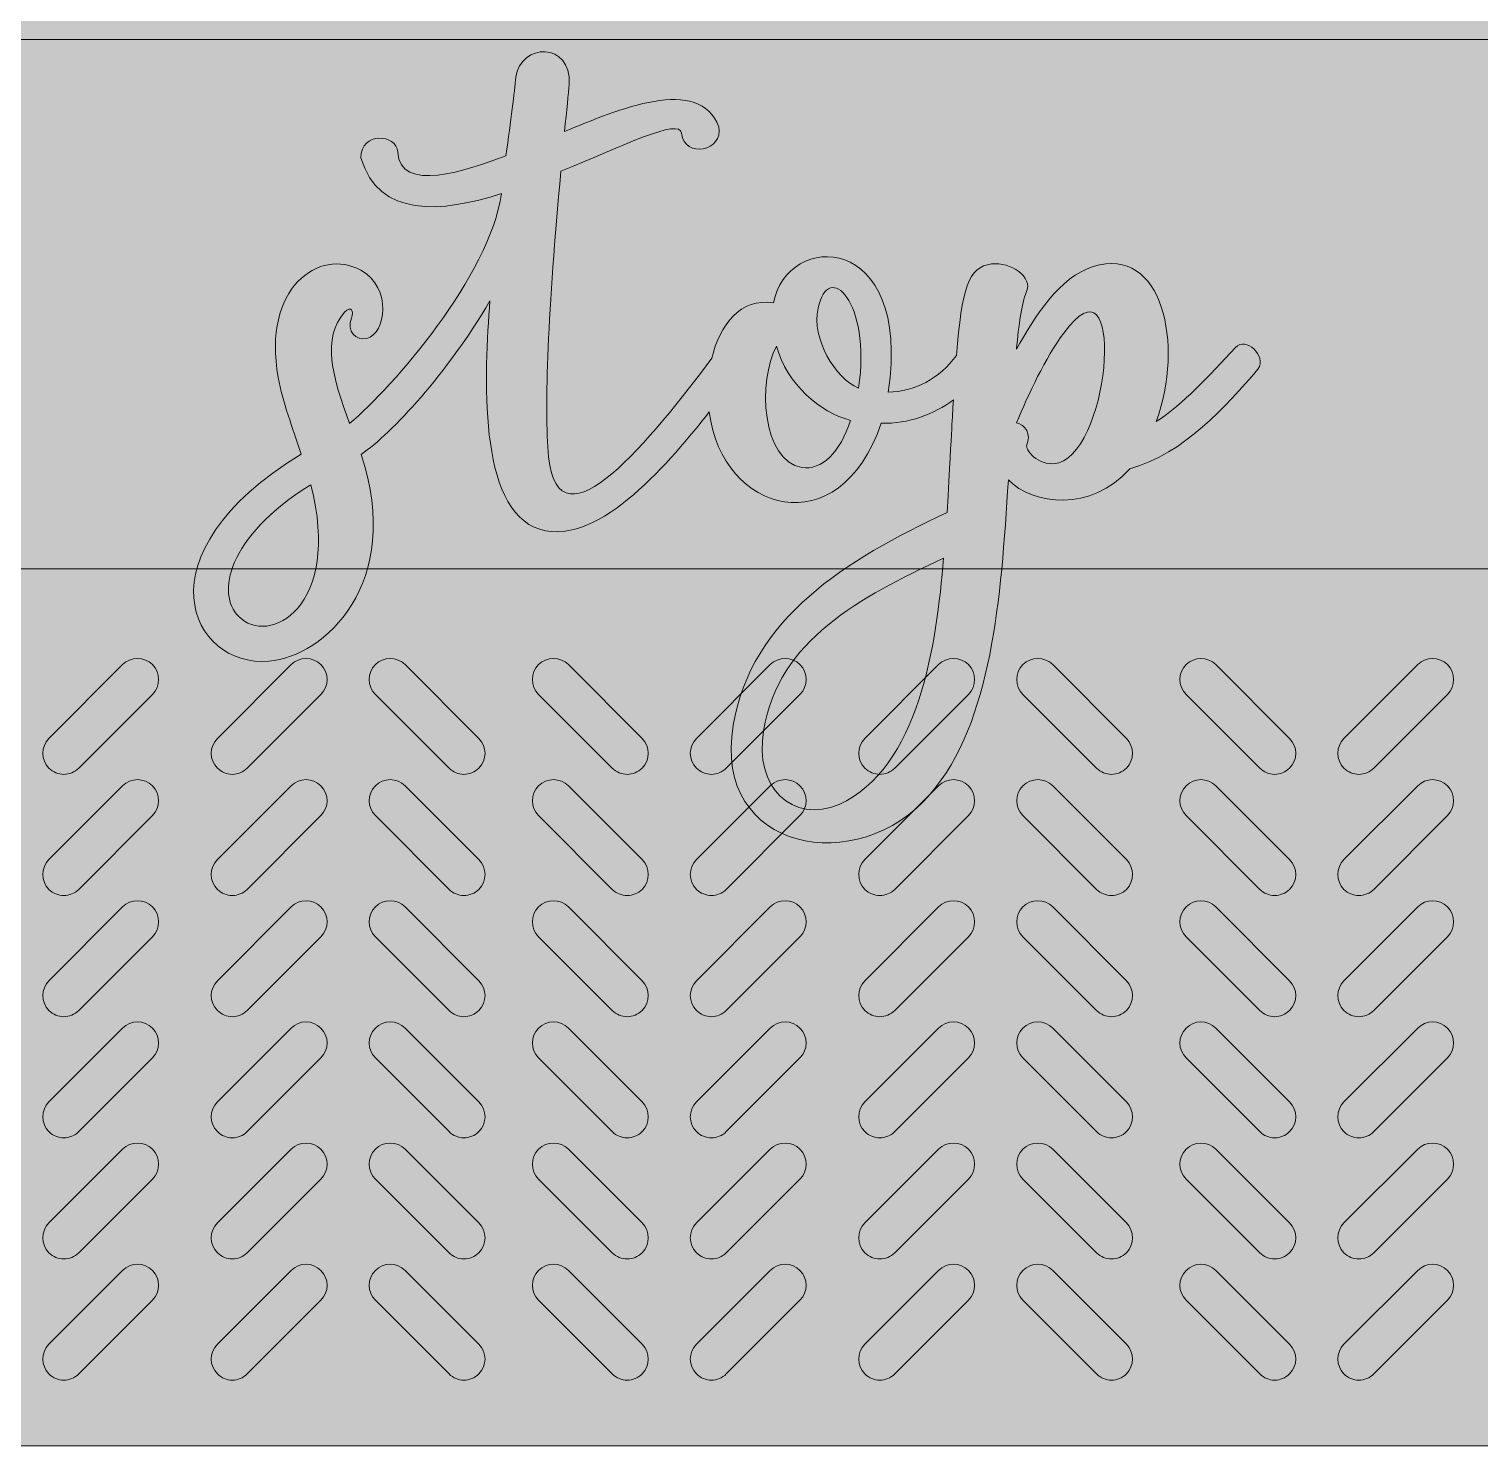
# Model space of a CAD drawing. Header units: inches. Extents: x 0 to 864, y 0 to 432.
# Drawn here: x 187.1 to 462.7, y 0 to 269 of the extents above; entities that cross this region are included whole.
import ezdxf

# ---------------------------------------------------------------- set-up
doc = ezdxf.new("R2010")
doc.units = ezdxf.units.IN
doc.header["$MEASUREMENT"] = 0
doc.layers.add('_U+0421_U+043B_U+043E_U+0439 1', color=7, linetype='Continuous')

# ---------------------------------------------------------------- blocks, each defined once
blk = doc.blocks.new('block 4')
at = {"layer": '_U+0421_U+043B_U+043E_U+0439 1', "true_color": 0x003a1e}
h = blk.add_hatch(color=118, dxfattribs=at)
h.dxf.hatch_style = 2
edge = h.paths.add_edge_path()
edge.add_spline(control_points=[(416.28, 208.55), (411.05, 202.97), (406.5, 197.91), (401.23, 194.49), (406.59, 209.14), (402.39, 228.02), (389.27, 223.91), (382.86, 221.99), (377.97, 214.22), (374.68, 208.2), (375.1, 212.84), (375.68, 216.94), (376.54, 219.01), (377.93, 221.96), (373.57, 224.8), (369.94, 224.4), (365.47, 223.91), (364.32, 219.65), (363.29, 207.04), (360.07, 202.65), (355.25, 200.09), (350.32, 200.08), (354.88, 230.87), (330.97, 230.57), (328.54, 216.99), (322.25, 218.09), (318.3, 212.75), (316.79, 206.49), (305.66, 191.65), (287.68, 169.12), (285.8, 187.8), (284.9, 197.12), (285.71, 215.85), (288.14, 242), (299.79, 246.78), (310.75, 252.22), (311.05, 249.21), (311.54, 244.31), (319.17, 245.88), (318.12, 250.41), (314.56, 260.37), (298.79, 253.69), (288.83, 249.55), (289.2, 253.6), (289.59, 256.7), (289.7, 258.54), (290.24, 266.62), (280.42, 266.41), (279.59, 259.85), (279.34, 256.97), (278.62, 251.77), (277.7, 244.94), (270.3, 242.13), (257.44, 237.78), (257.17, 245.65), (256.95, 249.09), (250.14, 249.55), (250.14, 244.58), (253.52, 233.1), (265.44, 234.09), (276.83, 237.76), (274.63, 222.14), (256.32, 201.09), (248.01, 194.13), (244.71, 202.86), (242.67, 210.42), (247.05, 215.23), (248.33, 216.51), (248.81, 215.55), (248.35, 214.12), (247.35, 211.61), (249.24, 209.77), (251.27, 210.26), (254.88, 211.14), (256.16, 219.87), (250.15, 223.2), (242.23, 227.59), (231.34, 219.85), (234.44, 202.84), (235.33, 198.1), (237.12, 193.41), (238.82, 188.32), (207.47, 169.17), (217.78, 147.77), (232.66, 148.99), (243.2, 149.86), (258.3, 163.66), (250.21, 188.24), (256.08, 192.31), (266.47, 203.51), (274.65, 217.37), (273.63, 203.79), (272.18, 177.67), (284.16, 174.03), (295.6, 170.55), (309.3, 187.52), (316.33, 196.3), (318.72, 177.01), (341.08, 170.8), (348.97, 194.16), (354.22, 194.01), (359, 195.89), (362.7, 198.6), (362.43, 194.22), (362.5, 195.29), (361.5, 177.21), (342.32, 168.29), (324.28, 157.16), (320.87, 136.82), (316.76, 112.68), (344.81, 107.8), (358.31, 123.76), (370.04, 137.5), (371.71, 160.68), (373.13, 183.43), (377.77, 178.63), (388.83, 177.21), (396.19, 185.52), (406.67, 188.47), (414.36, 197.3), (420.55, 204.42), (422.36, 206.96), (418.15, 210.69), (416.28, 208.55)], knot_values=[0, 0, 0, 0, 1, 1, 1, 2, 2, 2, 3, 3, 3, 4, 4, 4, 5, 5, 5, 6, 6, 6, 7, 7, 7, 8, 8, 8, 9, 9, 9, 10, 10, 10, 11, 11, 11, 12, 12, 12, 13, 13, 13, 14, 14, 14, 15, 15, 15, 16, 16, 16, 17, 17, 17, 18, 18, 18, 19, 19, 19, 20, 20, 20, 21, 21, 21, 22, 22, 22, 23, 23, 23, 24, 24, 24, 25, 25, 25, 26, 26, 26, 27, 27, 27, 28, 28, 28, 29, 29, 29, 30, 30, 30, 31, 31, 31, 32, 32, 32, 33, 33, 33, 34, 34, 34, 35, 35, 35, 36, 36, 36, 37, 37, 37, 38, 38, 38, 39, 39, 39, 40, 40, 40, 41, 41, 41, 41], degree=3, periodic=1)
edge = h.paths.add_edge_path()
edge.add_spline(control_points=[(383.66, 211.25), (395.4, 227.58), (392.77, 189.64), (382.69, 186.67), (379.3, 185.68), (376.49, 188.79), (376.61, 189.87), (377.53, 192.15), (376.36, 193.93), (374.67, 194.23), (376.95, 199.66), (380.14, 206.56), (383.66, 211.25)], knot_values=[0, 0, 0, 0, 1, 1, 1, 2, 2, 2, 3, 3, 3, 4, 4, 4, 4], degree=3, periodic=1)
edge = h.paths.add_edge_path()
edge.add_spline(control_points=[(360.82, 168.57), (359.51, 152.23), (356.18, 128.65), (340.99, 121.81), (332.14, 118.09), (324.77, 125.02), (326.65, 135.79), (329.42, 153.05), (345.06, 161.11), (360.82, 168.57)], knot_values=[0, 0, 0, 0, 1, 1, 1, 2, 2, 2, 3, 3, 3, 3], degree=3, periodic=1)
edge = h.paths.add_edge_path()
edge.add_spline(control_points=[(333.91, 185.76), (326.3, 187), (325.48, 202.18), (329.09, 208.79), (331.1, 201.54), (337.3, 196.24), (343.17, 194.71), (341.18, 188.63), (337.64, 185.15), (333.91, 185.76)], knot_values=[0, 0, 0, 0, 1, 1, 1, 2, 2, 2, 3, 3, 3, 3], degree=3, periodic=1)
edge = h.paths.add_edge_path()
edge.add_spline(control_points=[(344.68, 200.83), (340.28, 202.67), (335.64, 210.22), (337, 216), (338.85, 225.25), (347.14, 217.28), (344.68, 200.83)], knot_values=[0, 0, 0, 0, 1, 1, 1, 2, 2, 2, 2], degree=3, periodic=1)
edge = h.paths.add_edge_path()
edge.add_spline(control_points=[(240.63, 182.5), (246.61, 159.24), (232.59, 151.63), (226.89, 157.52), (222.71, 161.69), (224.52, 172.45), (240.63, 182.5)], knot_values=[0, 0, 0, 0, 1, 1, 1, 2, 2, 2, 2], degree=3, periodic=1)
at = {"layer": '_U+0421_U+043B_U+043E_U+0439 1', "lineweight": 0}
for points, knots in [([(416.28, 208.55), (411.05, 202.97), (406.5, 197.91), (401.23, 194.49), (406.59, 209.14), (402.39, 228.02), (389.27, 223.91), (382.86, 221.99), (377.97, 214.22), (374.68, 208.2), (375.1, 212.84), (375.68, 216.94), (376.54, 219.01), (377.93, 221.96), (373.57, 224.8), (369.94, 224.4), (365.47, 223.91), (364.32, 219.65), (363.29, 207.04), (360.07, 202.65), (355.25, 200.09), (350.32, 200.08), (354.88, 230.87), (330.97, 230.57), (328.54, 216.99), (322.25, 218.09), (318.3, 212.75), (316.79, 206.49), (305.66, 191.65), (287.68, 169.12), (285.8, 187.8), (284.9, 197.12), (285.71, 215.85), (288.14, 242), (299.79, 246.78), (310.75, 252.22), (311.05, 249.21), (311.54, 244.31), (319.17, 245.88), (318.12, 250.41), (314.56, 260.37), (298.79, 253.69), (288.83, 249.55), (289.2, 253.6), (289.59, 256.7), (289.7, 258.54), (290.24, 266.62), (280.42, 266.41), (279.59, 259.85), (279.34, 256.97), (278.62, 251.77), (277.7, 244.94), (270.3, 242.13), (257.44, 237.78), (257.17, 245.65), (256.95, 249.09), (250.14, 249.55), (250.14, 244.58), (253.52, 233.1), (265.44, 234.09), (276.83, 237.76), (274.63, 222.14), (256.32, 201.09), (248.01, 194.13), (244.71, 202.86), (242.67, 210.42), (247.05, 215.23), (248.33, 216.51), (248.81, 215.55), (248.35, 214.12), (247.35, 211.61), (249.24, 209.77), (251.27, 210.26), (254.88, 211.14), (256.16, 219.87), (250.15, 223.2), (242.23, 227.59), (231.34, 219.85), (234.44, 202.84), (235.33, 198.1), (237.12, 193.41), (238.82, 188.32), (207.47, 169.17), (217.78, 147.77), (232.66, 148.99), (243.2, 149.86), (258.3, 163.66), (250.21, 188.24), (256.08, 192.31), (266.47, 203.51), (274.65, 217.37), (273.63, 203.79), (272.18, 177.67), (284.16, 174.03), (295.6, 170.55), (309.3, 187.52), (316.33, 196.3), (318.72, 177.01), (341.08, 170.8), (348.97, 194.16), (354.22, 194.01), (359, 195.89), (362.7, 198.6), (362.43, 194.22), (362.5, 195.29), (361.5, 177.21), (342.32, 168.29), (324.28, 157.16), (320.87, 136.82), (316.76, 112.68), (344.81, 107.8), (358.31, 123.76), (370.04, 137.5), (371.71, 160.68), (373.13, 183.43), (377.77, 178.63), (388.83, 177.21), (396.19, 185.52), (406.67, 188.47), (414.36, 197.3), (420.55, 204.42), (422.36, 206.96), (418.15, 210.69), (416.28, 208.55)], [0, 0, 0, 0, 1, 1, 1, 2, 2, 2, 3, 3, 3, 4, 4, 4, 5, 5, 5, 6, 6, 6, 7, 7, 7, 8, 8, 8, 9, 9, 9, 10, 10, 10, 11, 11, 11, 12, 12, 12, 13, 13, 13, 14, 14, 14, 15, 15, 15, 16, 16, 16, 17, 17, 17, 18, 18, 18, 19, 19, 19, 20, 20, 20, 21, 21, 21, 22, 22, 22, 23, 23, 23, 24, 24, 24, 25, 25, 25, 26, 26, 26, 27, 27, 27, 28, 28, 28, 29, 29, 29, 30, 30, 30, 31, 31, 31, 32, 32, 32, 33, 33, 33, 34, 34, 34, 35, 35, 35, 36, 36, 36, 37, 37, 37, 38, 38, 38, 39, 39, 39, 40, 40, 40, 41, 41, 41, 41]), ([(383.66, 211.25), (395.4, 227.58), (392.77, 189.64), (382.69, 186.67), (379.3, 185.68), (376.49, 188.79), (376.61, 189.87), (377.53, 192.15), (376.36, 193.93), (374.67, 194.23), (376.95, 199.66), (380.14, 206.56), (383.66, 211.25)], [0, 0, 0, 0, 1, 1, 1, 2, 2, 2, 3, 3, 3, 4, 4, 4, 4]), ([(344.68, 200.83), (340.28, 202.67), (335.64, 210.22), (337, 216), (338.85, 225.25), (347.14, 217.28), (344.68, 200.83)], [0, 0, 0, 0, 1, 1, 1, 2, 2, 2, 2]), ([(333.91, 185.76), (326.3, 187), (325.48, 202.18), (329.09, 208.79), (331.1, 201.54), (337.3, 196.24), (343.17, 194.71), (341.18, 188.63), (337.64, 185.15), (333.91, 185.76)], [0, 0, 0, 0, 1, 1, 1, 2, 2, 2, 3, 3, 3, 3]), ([(240.63, 182.5), (246.61, 159.24), (232.59, 151.63), (226.89, 157.52), (222.71, 161.69), (224.52, 172.45), (240.63, 182.5)], [0, 0, 0, 0, 1, 1, 1, 2, 2, 2, 2]), ([(360.82, 168.57), (359.51, 152.23), (356.18, 128.65), (340.99, 121.81), (332.14, 118.09), (324.77, 125.02), (326.65, 135.79), (329.42, 153.05), (345.06, 161.11), (360.82, 168.57)], [0, 0, 0, 0, 1, 1, 1, 2, 2, 2, 3, 3, 3, 3])]:
    blk.add_open_spline(points, degree=3, knots=knots, dxfattribs=at)

msp = doc.modelspace()

# ---------------------------------------------------------------- hatches: boundary and pattern name
at = {"layer": '_U+0421_U+043B_U+043E_U+0439 1', "true_color": 0xe8c792}
h = msp.add_hatch(color=31, dxfattribs=at)
h.dxf.hatch_style = 2
h.paths.add_polyline_path([(0.01, 432), (864, 432), (864, 0), (0.01, 0)])
at = {"layer": '_U+0421_U+043B_U+043E_U+0439 1', "true_color": 0xfff6e6}
h = msp.add_hatch(color=7, dxfattribs=at)
h.dxf.hatch_style = 2
h.paths.add_polyline_path([(0, 267), (864, 267), (864, 166.5), (0, 166.5)])

# ---------------------------------------------------------------- linework, layer by layer
at = {"layer": '_U+0421_U+043B_U+043E_U+0439 1', "lineweight": 0}
for points in [[(0.01, 432), (864, 432), (864, 0), (0.01, 0), (0.01, 432)], [(0, 267), (0, 0), (864, 0), (864, 267), (0, 267)], [(0, 267), (864, 267), (864, 166.5), (0, 166.5), (0, 267)]]:
    msp.add_lwpolyline(points, dxfattribs=at)
for points in [[(210.55, 142.67), (210.55, 142.67), (196.55, 128.67), (196.55, 128.67), (195.77, 127.89), (194.74, 127.5), (193.72, 127.5), (192.7, 127.5), (191.67, 127.89), (190.89, 128.67), (189.33, 130.23), (189.33, 132.77), (190.89, 134.33), (190.89, 134.33), (204.89, 148.33), (204.89, 148.33), (206.45, 149.89), (208.99, 149.89), (210.55, 148.33), (212.11, 146.77), (212.11, 144.23), (210.55, 142.67)], [(242.55, 142.67), (242.55, 142.67), (228.55, 128.67), (228.55, 128.67), (227.77, 127.89), (226.74, 127.5), (225.72, 127.5), (224.7, 127.5), (223.67, 127.89), (222.89, 128.67), (221.33, 130.23), (221.33, 132.77), (222.89, 134.33), (222.89, 134.33), (236.89, 148.33), (236.89, 148.33), (238.45, 149.89), (240.99, 149.89), (242.55, 148.33), (244.11, 146.77), (244.11, 144.23), (242.55, 142.67)], [(272.55, 128.67), (271.77, 127.89), (270.74, 127.5), (269.72, 127.5), (268.7, 127.5), (267.67, 127.89), (266.89, 128.67), (266.89, 128.67), (252.89, 142.67), (252.89, 142.67), (251.33, 144.23), (251.33, 146.77), (252.89, 148.33), (254.45, 149.89), (256.99, 149.89), (258.55, 148.33), (258.55, 148.33), (272.55, 134.33), (272.55, 134.33), (274.11, 132.77), (274.11, 130.23), (272.55, 128.67)], [(303.55, 128.67), (302.77, 127.89), (301.74, 127.5), (300.72, 127.5), (299.7, 127.5), (298.67, 127.89), (297.89, 128.67), (297.89, 128.67), (283.89, 142.67), (283.89, 142.67), (282.33, 144.23), (282.33, 146.77), (283.89, 148.33), (285.45, 149.89), (287.99, 149.89), (289.55, 148.33), (289.55, 148.33), (303.55, 134.33), (303.55, 134.33), (305.11, 132.77), (305.11, 130.23), (303.55, 128.67)], [(333.55, 142.67), (333.55, 142.67), (319.55, 128.67), (319.55, 128.67), (318.77, 127.89), (317.74, 127.5), (316.72, 127.5), (315.7, 127.5), (314.67, 127.89), (313.89, 128.67), (312.33, 130.23), (312.33, 132.77), (313.89, 134.33), (313.89, 134.33), (327.89, 148.33), (327.89, 148.33), (329.45, 149.89), (331.99, 149.89), (333.55, 148.33), (335.11, 146.77), (335.11, 144.23), (333.55, 142.67)], [(365.55, 142.67), (365.55, 142.67), (351.55, 128.67), (351.55, 128.67), (350.77, 127.89), (349.74, 127.5), (348.72, 127.5), (347.7, 127.5), (346.67, 127.89), (345.89, 128.67), (344.33, 130.23), (344.33, 132.77), (345.89, 134.33), (345.89, 134.33), (359.89, 148.33), (359.89, 148.33), (361.45, 149.89), (363.99, 149.89), (365.55, 148.33), (367.11, 146.77), (367.11, 144.23), (365.55, 142.67)], [(395.55, 128.67), (394.77, 127.89), (393.74, 127.5), (392.72, 127.5), (391.7, 127.5), (390.67, 127.89), (389.89, 128.67), (389.89, 128.67), (375.89, 142.67), (375.89, 142.67), (374.33, 144.23), (374.33, 146.77), (375.89, 148.33), (377.45, 149.89), (379.99, 149.89), (381.55, 148.33), (381.55, 148.33), (395.55, 134.33), (395.55, 134.33), (397.11, 132.77), (397.11, 130.23), (395.55, 128.67)], [(426.55, 128.67), (425.77, 127.89), (424.74, 127.5), (423.72, 127.5), (422.7, 127.5), (421.67, 127.89), (420.89, 128.67), (420.89, 128.67), (406.89, 142.67), (406.89, 142.67), (405.33, 144.23), (405.33, 146.77), (406.89, 148.33), (408.45, 149.89), (410.99, 149.89), (412.55, 148.33), (412.55, 148.33), (426.55, 134.33), (426.55, 134.33), (428.11, 132.77), (428.11, 130.23), (426.55, 128.67)], [(456.55, 142.67), (456.55, 142.67), (442.55, 128.67), (442.55, 128.67), (441.77, 127.89), (440.74, 127.5), (439.72, 127.5), (438.7, 127.5), (437.67, 127.89), (436.89, 128.67), (435.33, 130.23), (435.33, 132.77), (436.89, 134.33), (436.89, 134.33), (450.89, 148.33), (450.89, 148.33), (452.45, 149.89), (454.99, 149.89), (456.55, 148.33), (458.11, 146.77), (458.11, 144.23), (456.55, 142.67)], [(210.55, 119.67), (210.55, 119.67), (196.55, 105.67), (196.55, 105.67), (195.77, 104.89), (194.74, 104.5), (193.72, 104.5), (192.7, 104.5), (191.67, 104.89), (190.89, 105.67), (189.33, 107.23), (189.33, 109.77), (190.89, 111.33), (190.89, 111.33), (204.89, 125.33), (204.89, 125.33), (206.45, 126.89), (208.99, 126.89), (210.55, 125.33), (212.11, 123.77), (212.11, 121.23), (210.55, 119.67)], [(242.55, 119.67), (242.55, 119.67), (228.55, 105.67), (228.55, 105.67), (227.77, 104.89), (226.74, 104.5), (225.72, 104.5), (224.7, 104.5), (223.67, 104.89), (222.89, 105.67), (221.33, 107.23), (221.33, 109.77), (222.89, 111.33), (222.89, 111.33), (236.89, 125.33), (236.89, 125.33), (238.45, 126.89), (240.99, 126.89), (242.55, 125.33), (244.11, 123.77), (244.11, 121.23), (242.55, 119.67)], [(272.55, 105.67), (271.77, 104.89), (270.74, 104.5), (269.72, 104.5), (268.7, 104.5), (267.67, 104.89), (266.89, 105.67), (266.89, 105.67), (252.89, 119.67), (252.89, 119.67), (251.33, 121.23), (251.33, 123.77), (252.89, 125.33), (254.45, 126.89), (256.99, 126.89), (258.55, 125.33), (258.55, 125.33), (272.55, 111.33), (272.55, 111.33), (274.11, 109.77), (274.11, 107.23), (272.55, 105.67)], [(303.55, 105.67), (302.77, 104.89), (301.74, 104.5), (300.72, 104.5), (299.7, 104.5), (298.67, 104.89), (297.89, 105.67), (297.89, 105.67), (283.89, 119.67), (283.89, 119.67), (282.33, 121.23), (282.33, 123.77), (283.89, 125.33), (285.45, 126.89), (287.99, 126.89), (289.55, 125.33), (289.55, 125.33), (303.55, 111.33), (303.55, 111.33), (305.11, 109.77), (305.11, 107.23), (303.55, 105.67)], [(333.55, 119.67), (333.55, 119.67), (319.55, 105.67), (319.55, 105.67), (318.77, 104.89), (317.74, 104.5), (316.72, 104.5), (315.7, 104.5), (314.67, 104.89), (313.89, 105.67), (312.33, 107.23), (312.33, 109.77), (313.89, 111.33), (313.89, 111.33), (327.89, 125.33), (327.89, 125.33), (329.45, 126.89), (331.99, 126.89), (333.55, 125.33), (335.11, 123.77), (335.11, 121.23), (333.55, 119.67)], [(365.55, 119.67), (365.55, 119.67), (351.55, 105.67), (351.55, 105.67), (350.77, 104.89), (349.74, 104.5), (348.72, 104.5), (347.7, 104.5), (346.67, 104.89), (345.89, 105.67), (344.33, 107.23), (344.33, 109.77), (345.89, 111.33), (345.89, 111.33), (359.89, 125.33), (359.89, 125.33), (361.45, 126.89), (363.99, 126.89), (365.55, 125.33), (367.11, 123.77), (367.11, 121.23), (365.55, 119.67)], [(395.55, 105.67), (394.77, 104.89), (393.74, 104.5), (392.72, 104.5), (391.7, 104.5), (390.67, 104.89), (389.89, 105.67), (389.89, 105.67), (375.89, 119.67), (375.89, 119.67), (374.33, 121.23), (374.33, 123.77), (375.89, 125.33), (377.45, 126.89), (379.99, 126.89), (381.55, 125.33), (381.55, 125.33), (395.55, 111.33), (395.55, 111.33), (397.11, 109.77), (397.11, 107.23), (395.55, 105.67)], [(426.55, 105.67), (425.77, 104.89), (424.74, 104.5), (423.72, 104.5), (422.7, 104.5), (421.67, 104.89), (420.89, 105.67), (420.89, 105.67), (406.89, 119.67), (406.89, 119.67), (405.33, 121.23), (405.33, 123.77), (406.89, 125.33), (408.45, 126.89), (410.99, 126.89), (412.55, 125.33), (412.55, 125.33), (426.55, 111.33), (426.55, 111.33), (428.11, 109.77), (428.11, 107.23), (426.55, 105.67)], [(456.55, 119.67), (456.55, 119.67), (442.55, 105.67), (442.55, 105.67), (441.77, 104.89), (440.74, 104.5), (439.72, 104.5), (438.7, 104.5), (437.67, 104.89), (436.89, 105.67), (435.33, 107.23), (435.33, 109.77), (436.89, 111.33), (436.89, 111.33), (450.89, 125.33), (450.89, 125.33), (452.45, 126.89), (454.99, 126.89), (456.55, 125.33), (458.11, 123.77), (458.11, 121.23), (456.55, 119.67)], [(210.55, 96.67), (210.55, 96.67), (196.55, 82.67), (196.55, 82.67), (195.77, 81.89), (194.74, 81.5), (193.72, 81.5), (192.7, 81.5), (191.67, 81.89), (190.89, 82.67), (189.33, 84.23), (189.33, 86.77), (190.89, 88.33), (190.89, 88.33), (204.89, 102.33), (204.89, 102.33), (206.45, 103.89), (208.99, 103.89), (210.55, 102.33), (212.11, 100.77), (212.11, 98.23), (210.55, 96.67)], [(242.55, 96.67), (242.55, 96.67), (228.55, 82.67), (228.55, 82.67), (227.77, 81.89), (226.74, 81.5), (225.72, 81.5), (224.7, 81.5), (223.67, 81.89), (222.89, 82.67), (221.33, 84.23), (221.33, 86.77), (222.89, 88.33), (222.89, 88.33), (236.89, 102.33), (236.89, 102.33), (238.45, 103.89), (240.99, 103.89), (242.55, 102.33), (244.11, 100.77), (244.11, 98.23), (242.55, 96.67)], [(272.55, 82.67), (271.77, 81.89), (270.74, 81.5), (269.72, 81.5), (268.7, 81.5), (267.67, 81.89), (266.89, 82.67), (266.89, 82.67), (252.89, 96.67), (252.89, 96.67), (251.33, 98.23), (251.33, 100.77), (252.89, 102.33), (254.45, 103.89), (256.99, 103.89), (258.55, 102.33), (258.55, 102.33), (272.55, 88.33), (272.55, 88.33), (274.11, 86.77), (274.11, 84.23), (272.55, 82.67)], [(303.55, 82.67), (302.77, 81.89), (301.74, 81.5), (300.72, 81.5), (299.7, 81.5), (298.67, 81.89), (297.89, 82.67), (297.89, 82.67), (283.89, 96.67), (283.89, 96.67), (282.33, 98.23), (282.33, 100.77), (283.89, 102.33), (285.45, 103.89), (287.99, 103.89), (289.55, 102.33), (289.55, 102.33), (303.55, 88.33), (303.55, 88.33), (305.11, 86.77), (305.11, 84.23), (303.55, 82.67)], [(333.55, 96.67), (333.55, 96.67), (319.55, 82.67), (319.55, 82.67), (318.77, 81.89), (317.74, 81.5), (316.72, 81.5), (315.7, 81.5), (314.67, 81.89), (313.89, 82.67), (312.33, 84.23), (312.33, 86.77), (313.89, 88.33), (313.89, 88.33), (327.89, 102.33), (327.89, 102.33), (329.45, 103.89), (331.99, 103.89), (333.55, 102.33), (335.11, 100.77), (335.11, 98.23), (333.55, 96.67)], [(365.55, 96.67), (365.55, 96.67), (351.55, 82.67), (351.55, 82.67), (350.77, 81.89), (349.74, 81.5), (348.72, 81.5), (347.7, 81.5), (346.67, 81.89), (345.89, 82.67), (344.33, 84.23), (344.33, 86.77), (345.89, 88.33), (345.89, 88.33), (359.89, 102.33), (359.89, 102.33), (361.45, 103.89), (363.99, 103.89), (365.55, 102.33), (367.11, 100.77), (367.11, 98.23), (365.55, 96.67)], [(395.55, 82.67), (394.77, 81.89), (393.74, 81.5), (392.72, 81.5), (391.7, 81.5), (390.67, 81.89), (389.89, 82.67), (389.89, 82.67), (375.89, 96.67), (375.89, 96.67), (374.33, 98.23), (374.33, 100.77), (375.89, 102.33), (377.45, 103.89), (379.99, 103.89), (381.55, 102.33), (381.55, 102.33), (395.55, 88.33), (395.55, 88.33), (397.11, 86.77), (397.11, 84.23), (395.55, 82.67)], [(426.55, 82.67), (425.77, 81.89), (424.74, 81.5), (423.72, 81.5), (422.7, 81.5), (421.67, 81.89), (420.89, 82.67), (420.89, 82.67), (406.89, 96.67), (406.89, 96.67), (405.33, 98.23), (405.33, 100.77), (406.89, 102.33), (408.45, 103.89), (410.99, 103.89), (412.55, 102.33), (412.55, 102.33), (426.55, 88.33), (426.55, 88.33), (428.11, 86.77), (428.11, 84.23), (426.55, 82.67)], [(456.55, 96.67), (456.55, 96.67), (442.55, 82.67), (442.55, 82.67), (441.77, 81.89), (440.74, 81.5), (439.72, 81.5), (438.7, 81.5), (437.67, 81.89), (436.89, 82.67), (435.33, 84.23), (435.33, 86.77), (436.89, 88.33), (436.89, 88.33), (450.89, 102.33), (450.89, 102.33), (452.45, 103.89), (454.99, 103.89), (456.55, 102.33), (458.11, 100.77), (458.11, 98.23), (456.55, 96.67)], [(210.55, 73.67), (210.55, 73.67), (196.55, 59.67), (196.55, 59.67), (195.77, 58.89), (194.74, 58.5), (193.72, 58.5), (192.7, 58.5), (191.67, 58.89), (190.89, 59.67), (189.33, 61.23), (189.33, 63.77), (190.89, 65.33), (190.89, 65.33), (204.89, 79.33), (204.89, 79.33), (206.45, 80.89), (208.99, 80.89), (210.55, 79.33), (212.11, 77.77), (212.11, 75.23), (210.55, 73.67)], [(242.55, 73.67), (242.55, 73.67), (228.55, 59.67), (228.55, 59.67), (227.77, 58.89), (226.74, 58.5), (225.72, 58.5), (224.7, 58.5), (223.67, 58.89), (222.89, 59.67), (221.33, 61.23), (221.33, 63.77), (222.89, 65.33), (222.89, 65.33), (236.89, 79.33), (236.89, 79.33), (238.45, 80.89), (240.99, 80.89), (242.55, 79.33), (244.11, 77.77), (244.11, 75.23), (242.55, 73.67)], [(272.55, 59.67), (271.77, 58.89), (270.74, 58.5), (269.72, 58.5), (268.7, 58.5), (267.67, 58.89), (266.89, 59.67), (266.89, 59.67), (252.89, 73.67), (252.89, 73.67), (251.33, 75.23), (251.33, 77.77), (252.89, 79.33), (254.45, 80.89), (256.99, 80.89), (258.55, 79.33), (258.55, 79.33), (272.55, 65.33), (272.55, 65.33), (274.11, 63.77), (274.11, 61.23), (272.55, 59.67)], [(303.55, 59.67), (302.77, 58.89), (301.74, 58.5), (300.72, 58.5), (299.7, 58.5), (298.67, 58.89), (297.89, 59.67), (297.89, 59.67), (283.89, 73.67), (283.89, 73.67), (282.33, 75.23), (282.33, 77.77), (283.89, 79.33), (285.45, 80.89), (287.99, 80.89), (289.55, 79.33), (289.55, 79.33), (303.55, 65.33), (303.55, 65.33), (305.11, 63.77), (305.11, 61.23), (303.55, 59.67)], [(333.55, 73.67), (333.55, 73.67), (319.55, 59.67), (319.55, 59.67), (318.77, 58.89), (317.74, 58.5), (316.72, 58.5), (315.7, 58.5), (314.67, 58.89), (313.89, 59.67), (312.33, 61.23), (312.33, 63.77), (313.89, 65.33), (313.89, 65.33), (327.89, 79.33), (327.89, 79.33), (329.45, 80.89), (331.99, 80.89), (333.55, 79.33), (335.11, 77.77), (335.11, 75.23), (333.55, 73.67)], [(365.55, 73.67), (365.55, 73.67), (351.55, 59.67), (351.55, 59.67), (350.77, 58.89), (349.74, 58.5), (348.72, 58.5), (347.7, 58.5), (346.67, 58.89), (345.89, 59.67), (344.33, 61.23), (344.33, 63.77), (345.89, 65.33), (345.89, 65.33), (359.89, 79.33), (359.89, 79.33), (361.45, 80.89), (363.99, 80.89), (365.55, 79.33), (367.11, 77.77), (367.11, 75.23), (365.55, 73.67)], [(395.55, 59.67), (394.77, 58.89), (393.74, 58.5), (392.72, 58.5), (391.7, 58.5), (390.67, 58.89), (389.89, 59.67), (389.89, 59.67), (375.89, 73.67), (375.89, 73.67), (374.33, 75.23), (374.33, 77.77), (375.89, 79.33), (377.45, 80.89), (379.99, 80.89), (381.55, 79.33), (381.55, 79.33), (395.55, 65.33), (395.55, 65.33), (397.11, 63.77), (397.11, 61.23), (395.55, 59.67)], [(426.55, 59.67), (425.77, 58.89), (424.74, 58.5), (423.72, 58.5), (422.7, 58.5), (421.67, 58.89), (420.89, 59.67), (420.89, 59.67), (406.89, 73.67), (406.89, 73.67), (405.33, 75.23), (405.33, 77.77), (406.89, 79.33), (408.45, 80.89), (410.99, 80.89), (412.55, 79.33), (412.55, 79.33), (426.55, 65.33), (426.55, 65.33), (428.11, 63.77), (428.11, 61.23), (426.55, 59.67)], [(456.55, 73.67), (456.55, 73.67), (442.55, 59.67), (442.55, 59.67), (441.77, 58.89), (440.74, 58.5), (439.72, 58.5), (438.7, 58.5), (437.67, 58.89), (436.89, 59.67), (435.33, 61.23), (435.33, 63.77), (436.89, 65.33), (436.89, 65.33), (450.89, 79.33), (450.89, 79.33), (452.45, 80.89), (454.99, 80.89), (456.55, 79.33), (458.11, 77.77), (458.11, 75.23), (456.55, 73.67)], [(210.55, 50.67), (210.55, 50.67), (196.55, 36.67), (196.55, 36.67), (195.77, 35.89), (194.74, 35.5), (193.72, 35.5), (192.7, 35.5), (191.67, 35.89), (190.89, 36.67), (189.33, 38.23), (189.33, 40.77), (190.89, 42.33), (190.89, 42.33), (204.89, 56.33), (204.89, 56.33), (206.45, 57.89), (208.99, 57.89), (210.55, 56.33), (212.11, 54.77), (212.11, 52.23), (210.55, 50.67)], [(242.55, 50.67), (242.55, 50.67), (228.55, 36.67), (228.55, 36.67), (227.77, 35.89), (226.74, 35.5), (225.72, 35.5), (224.7, 35.5), (223.67, 35.89), (222.89, 36.67), (221.33, 38.23), (221.33, 40.77), (222.89, 42.33), (222.89, 42.33), (236.89, 56.33), (236.89, 56.33), (238.45, 57.89), (240.99, 57.89), (242.55, 56.33), (244.11, 54.77), (244.11, 52.23), (242.55, 50.67)], [(272.55, 36.67), (271.77, 35.89), (270.74, 35.5), (269.72, 35.5), (268.7, 35.5), (267.67, 35.89), (266.89, 36.67), (266.89, 36.67), (252.89, 50.67), (252.89, 50.67), (251.33, 52.23), (251.33, 54.77), (252.89, 56.33), (254.45, 57.89), (256.99, 57.89), (258.55, 56.33), (258.55, 56.33), (272.55, 42.33), (272.55, 42.33), (274.11, 40.77), (274.11, 38.23), (272.55, 36.67)], [(303.55, 36.67), (302.77, 35.89), (301.74, 35.5), (300.72, 35.5), (299.7, 35.5), (298.67, 35.89), (297.89, 36.67), (297.89, 36.67), (283.89, 50.67), (283.89, 50.67), (282.33, 52.23), (282.33, 54.77), (283.89, 56.33), (285.45, 57.89), (287.99, 57.89), (289.55, 56.33), (289.55, 56.33), (303.55, 42.33), (303.55, 42.33), (305.11, 40.77), (305.11, 38.23), (303.55, 36.67)], [(333.55, 50.67), (333.55, 50.67), (319.55, 36.67), (319.55, 36.67), (318.77, 35.89), (317.74, 35.5), (316.72, 35.5), (315.7, 35.5), (314.67, 35.89), (313.89, 36.67), (312.33, 38.23), (312.33, 40.77), (313.89, 42.33), (313.89, 42.33), (327.89, 56.33), (327.89, 56.33), (329.45, 57.89), (331.99, 57.89), (333.55, 56.33), (335.11, 54.77), (335.11, 52.23), (333.55, 50.67)], [(365.55, 50.67), (365.55, 50.67), (351.55, 36.67), (351.55, 36.67), (350.77, 35.89), (349.74, 35.5), (348.72, 35.5), (347.7, 35.5), (346.67, 35.89), (345.89, 36.67), (344.33, 38.23), (344.33, 40.77), (345.89, 42.33), (345.89, 42.33), (359.89, 56.33), (359.89, 56.33), (361.45, 57.89), (363.99, 57.89), (365.55, 56.33), (367.11, 54.77), (367.11, 52.23), (365.55, 50.67)], [(395.55, 36.67), (394.77, 35.89), (393.74, 35.5), (392.72, 35.5), (391.7, 35.5), (390.67, 35.89), (389.89, 36.67), (389.89, 36.67), (375.89, 50.67), (375.89, 50.67), (374.33, 52.23), (374.33, 54.77), (375.89, 56.33), (377.45, 57.89), (379.99, 57.89), (381.55, 56.33), (381.55, 56.33), (395.55, 42.33), (395.55, 42.33), (397.11, 40.77), (397.11, 38.23), (395.55, 36.67)], [(426.55, 36.67), (425.77, 35.89), (424.74, 35.5), (423.72, 35.5), (422.7, 35.5), (421.67, 35.89), (420.89, 36.67), (420.89, 36.67), (406.89, 50.67), (406.89, 50.67), (405.33, 52.23), (405.33, 54.77), (406.89, 56.33), (408.45, 57.89), (410.99, 57.89), (412.55, 56.33), (412.55, 56.33), (426.55, 42.33), (426.55, 42.33), (428.11, 40.77), (428.11, 38.23), (426.55, 36.67)], [(456.55, 50.67), (456.55, 50.67), (442.55, 36.67), (442.55, 36.67), (441.77, 35.89), (440.74, 35.5), (439.72, 35.5), (438.7, 35.5), (437.67, 35.89), (436.89, 36.67), (435.33, 38.23), (435.33, 40.77), (436.89, 42.33), (436.89, 42.33), (450.89, 56.33), (450.89, 56.33), (452.45, 57.89), (454.99, 57.89), (456.55, 56.33), (458.11, 54.77), (458.11, 52.23), (456.55, 50.67)], [(210.55, 27.67), (210.55, 27.67), (196.55, 13.67), (196.55, 13.67), (195.77, 12.89), (194.74, 12.5), (193.72, 12.5), (192.7, 12.5), (191.67, 12.89), (190.89, 13.67), (189.33, 15.23), (189.33, 17.77), (190.89, 19.33), (190.89, 19.33), (204.89, 33.33), (204.89, 33.33), (206.45, 34.89), (208.99, 34.89), (210.55, 33.33), (212.11, 31.77), (212.11, 29.23), (210.55, 27.67)], [(242.55, 27.67), (242.55, 27.67), (228.55, 13.67), (228.55, 13.67), (227.77, 12.89), (226.74, 12.5), (225.72, 12.5), (224.7, 12.5), (223.67, 12.89), (222.89, 13.67), (221.33, 15.23), (221.33, 17.77), (222.89, 19.33), (222.89, 19.33), (236.89, 33.33), (236.89, 33.33), (238.45, 34.89), (240.99, 34.89), (242.55, 33.33), (244.11, 31.77), (244.11, 29.23), (242.55, 27.67)], [(272.55, 13.67), (271.77, 12.89), (270.74, 12.5), (269.72, 12.5), (268.7, 12.5), (267.67, 12.89), (266.89, 13.67), (266.89, 13.67), (252.89, 27.67), (252.89, 27.67), (251.33, 29.23), (251.33, 31.77), (252.89, 33.33), (254.45, 34.89), (256.99, 34.89), (258.55, 33.33), (258.55, 33.33), (272.55, 19.33), (272.55, 19.33), (274.11, 17.77), (274.11, 15.23), (272.55, 13.67)], [(303.55, 13.67), (302.77, 12.89), (301.74, 12.5), (300.72, 12.5), (299.7, 12.5), (298.67, 12.89), (297.89, 13.67), (297.89, 13.67), (283.89, 27.67), (283.89, 27.67), (282.33, 29.23), (282.33, 31.77), (283.89, 33.33), (285.45, 34.89), (287.99, 34.89), (289.55, 33.33), (289.55, 33.33), (303.55, 19.33), (303.55, 19.33), (305.11, 17.77), (305.11, 15.23), (303.55, 13.67)], [(333.55, 27.67), (333.55, 27.67), (319.55, 13.67), (319.55, 13.67), (318.77, 12.89), (317.74, 12.5), (316.72, 12.5), (315.7, 12.5), (314.67, 12.89), (313.89, 13.67), (312.33, 15.23), (312.33, 17.77), (313.89, 19.33), (313.89, 19.33), (327.89, 33.33), (327.89, 33.33), (329.45, 34.89), (331.99, 34.89), (333.55, 33.33), (335.11, 31.77), (335.11, 29.23), (333.55, 27.67)], [(365.55, 27.67), (365.55, 27.67), (351.55, 13.67), (351.55, 13.67), (350.77, 12.89), (349.74, 12.5), (348.72, 12.5), (347.7, 12.5), (346.67, 12.89), (345.89, 13.67), (344.33, 15.23), (344.33, 17.77), (345.89, 19.33), (345.89, 19.33), (359.89, 33.33), (359.89, 33.33), (361.45, 34.89), (363.99, 34.89), (365.55, 33.33), (367.11, 31.77), (367.11, 29.23), (365.55, 27.67)], [(395.55, 13.67), (394.77, 12.89), (393.74, 12.5), (392.72, 12.5), (391.7, 12.5), (390.67, 12.89), (389.89, 13.67), (389.89, 13.67), (375.89, 27.67), (375.89, 27.67), (374.33, 29.23), (374.33, 31.77), (375.89, 33.33), (377.45, 34.89), (379.99, 34.89), (381.55, 33.33), (381.55, 33.33), (395.55, 19.33), (395.55, 19.33), (397.11, 17.77), (397.11, 15.23), (395.55, 13.67)], [(426.55, 13.67), (425.77, 12.89), (424.74, 12.5), (423.72, 12.5), (422.7, 12.5), (421.67, 12.89), (420.89, 13.67), (420.89, 13.67), (406.89, 27.67), (406.89, 27.67), (405.33, 29.23), (405.33, 31.77), (406.89, 33.33), (408.45, 34.89), (410.99, 34.89), (412.55, 33.33), (412.55, 33.33), (426.55, 19.33), (426.55, 19.33), (428.11, 17.77), (428.11, 15.23), (426.55, 13.67)], [(456.55, 27.67), (456.55, 27.67), (442.55, 13.67), (442.55, 13.67), (441.77, 12.89), (440.74, 12.5), (439.72, 12.5), (438.7, 12.5), (437.67, 12.89), (436.89, 13.67), (435.33, 15.23), (435.33, 17.77), (436.89, 19.33), (436.89, 19.33), (450.89, 33.33), (450.89, 33.33), (452.45, 34.89), (454.99, 34.89), (456.55, 33.33), (458.11, 31.77), (458.11, 29.23), (456.55, 27.67)]]:
    msp.add_open_spline(points, degree=3, knots=[0, 0, 0, 0, 1, 1, 1, 2, 2, 2, 3, 3, 3, 4, 4, 4, 5, 5, 5, 6, 6, 6, 7, 7, 7, 7], dxfattribs=at)

# ---------------------------------------------------------------- block references
at = {"layer": '_U+0421_U+043B_U+043E_U+0439 1'}
msp.add_blockref('block 4', (0, 0), dxfattribs=at)

doc.saveas('drawing.dxf')
